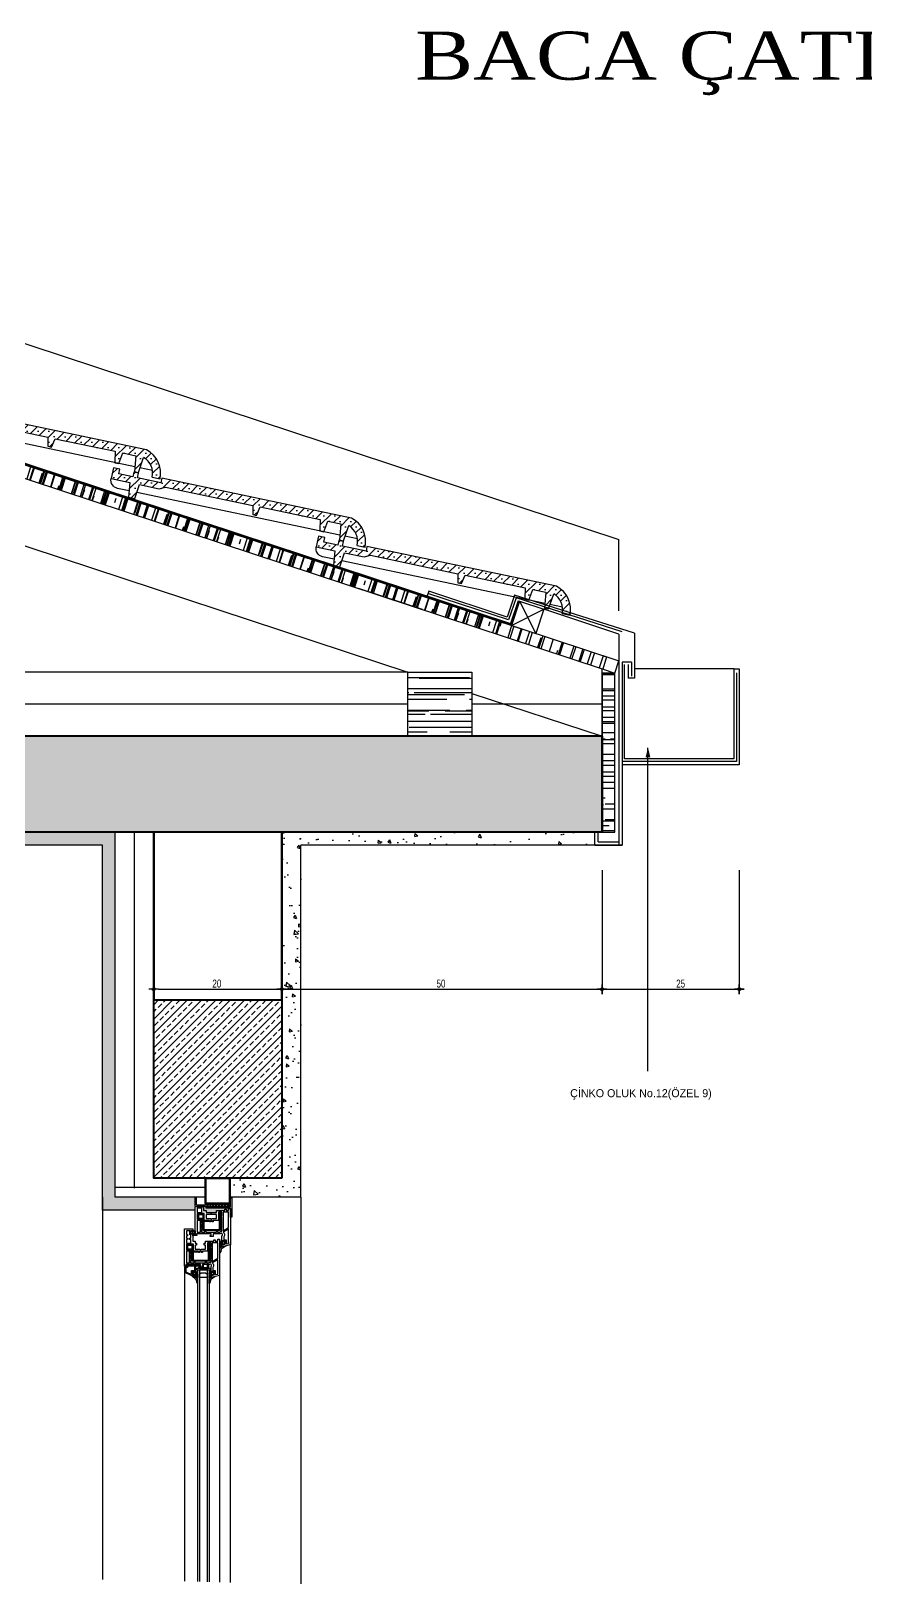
# Model space of a CAD drawing. Extents: x 386248 to 427517, y 4539405 to 4542296.
# Drawn here: x 416336 to 416596.7, y 4541302.1 to 4541787.2 of the extents above; entities that cross this region are included whole.
import ezdxf

# ---------------------------------------------------------------- set-up
doc = ezdxf.new("R2010")
doc.units = 0
for name, color, linetype, lineweight in [('duvaar', 133, 'Continuous', 50), ('KAPI-CAM', 11, 'Continuous', 25), ('kolon', 1, 'Continuous', 40), ('YAZI', 7, 'Continuous', 25), ('ÖLÇÜ', 7, 'Continuous', 25)]:
    doc.layers.add(name, color=color, linetype=linetype, lineweight=lineweight)
doc.layers.add('Tarama', color=7, linetype='Continuous')
doc.layers.add('YAZI2', color=5, linetype='Continuous')
doc.styles.add('BASLIK', font='')
doc.styles.add('DIN', font='', dxfattribs={"width": 0.75})
doc.styles.add('TROMANT', font='')
doc.styles.get('BASLIK').set_extended_font_data('Times New Roman Tur')
doc.styles.get('DIN').set_extended_font_data('Comic Sans MS')
doc.styles.get('TROMANT').set_extended_font_data('Comic Sans MS')

# ---------------------------------------------------------------- blocks, each defined once
blk = doc.blocks.new('NOKTA')
for p, q in [((-1, 0), (1, 0)), ((0, -1), (0, 1))]:
    blk.add_line(p, q)
blk.add_circle((0, 0), 0.3)

msp = doc.modelspace()

# ---------------------------------------------------------------- hatches: boundary and pattern name
at = {"layer": 'Tarama', "ltscale": 0.03}
h = msp.add_hatch(dxfattribs=at)
h.set_pattern_fill('SACNCR', color=256, angle=359.781, style=0)
h.set_pattern_definition([(44.8050894, (372685.856, 4510584.4472), (-1.67806029, 1.68951627), []), (44.8050894, (372687.5399, 4510584.4415), (-1.67806029, 1.68951627), [0, -2.38125])])
h.paths.add_polyline_path([(416312.888, 4541668.834), (416312.578, 4541667.366), (416305.239, 4541668.911), (416305.549, 4541670.379), (416304.081, 4541670.688), (416303.772, 4541669.22), (416299.368, 4541670.148), (416299.677, 4541671.616), (416297.72, 4541672.028), (416297.02, 4541668.701), (416302.891, 4541667.464), (416302.432, 4541662.86), (416304.389, 4541662.448), (416305.826, 4541666.846), (416312.04, 4541665.537), (416314.016, 4541666.041), (416341.239, 4541660.308), (416341.249, 4541657.445), (416342.424, 4541657.197), (416343.588, 4541659.814), (416362.278, 4541655.878), (416362.144, 4541652.329), (416363.416, 4541652.061), (416364.724, 4541655.362), (416368.746, 4541654.515), (416368.362, 4541649.538), (416369.537, 4541649.291), (416371.193, 4541654, -0.317877), (416373.865, 4541647.817), (416376.312, 4541647.302, 0.3333333), (416372.089, 4541656.366)])
h = msp.add_hatch(dxfattribs=at)
h.set_pattern_fill('AR-RROOF', color=256, scale=0.2, angle=252, style=0)
h.set_pattern_definition([(252, (404389.5533, 4537959.6577), (1.3777932, -12.198814), [76.2, -10.16, 25.4, -5.08]), (252, (404389.881, 4537952.447), (7.9955246, 2.7435247), [15.24, -1.6764, 30.48, -3.81]), (252, (404392.875, 4537955.9076), (-4.925977, -26.1748792), [40.64, -7.112, 20.32, -5.08])])
h.paths.add_polyline_path([(416337.918, 4541650.351), (416337.914, 4541650.338), (416333.265, 4541651.887), (416326.598, 4541654.087), (416325.344, 4541650.288), (416358.583, 4541639.319), (416362.583, 4541637.999), (416363.836, 4541641.798)])
h.paths.add_polyline_path([(416323.582, 4541655.082), (416287.663, 4541666.935), (416286.409, 4541663.137), (416302.522, 4541657.819), (416323.582, 4541650.87)])
h = msp.add_hatch(dxfattribs=at)
h.set_pattern_fill('AR-RROOF', color=256, scale=0.2, angle=252, style=0)
h.set_pattern_definition([(252, (404428.488, 4537946.809), (1.3777932, -12.198814), [76.2, -10.16, 25.4, -5.08]), (252, (404428.816, 4537939.5986), (7.9955246, 2.7435247), [15.24, -1.6764, 30.48, -3.81]), (252, (404431.81, 4537943.059), (-4.925977, -26.1748792), [40.64, -7.112, 20.32, -5.08])])
h.paths.add_polyline_path([(416376.853, 4541637.502), (416376.849, 4541637.489), (416372.199, 4541639.038), (416365.532, 4541641.238), (416364.279, 4541637.44), (416397.518, 4541626.471), (416401.518, 4541625.151), (416402.771, 4541628.949)])
h.paths.add_polyline_path([(416362.517, 4541642.233), (416326.598, 4541654.087), (416325.344, 4541650.288), (416341.457, 4541644.971), (416362.517, 4541638.021)])
h = msp.add_hatch(dxfattribs=at)
h.set_pattern_fill('SACNCR', color=256, angle=359.781, style=0)
h.set_pattern_definition([(44.8050894, (372749.8792, 4510563.1224), (-1.67806029, 1.68951627), []), (44.8050894, (372751.563, 4510563.1167), (-1.67806029, 1.68951627), [0, -2.38125])])
h.paths.add_polyline_path([(416376.911, 4541647.509), (416376.602, 4541646.041), (416369.262, 4541647.586), (416369.572, 4541649.054), (416368.104, 4541649.363), (416367.795, 4541647.896), (416363.391, 4541648.823), (416363.7, 4541650.291), (416361.743, 4541650.703), (416361.043, 4541647.376), (416366.914, 4541646.139), (416366.455, 4541641.535), (416368.412, 4541641.123), (416369.849, 4541645.521), (416376.063, 4541644.213), (416378.039, 4541644.716), (416405.262, 4541638.983), (416405.272, 4541636.12), (416406.447, 4541635.872), (416407.611, 4541638.489), (416426.301, 4541634.553), (416426.167, 4541631.004), (416427.439, 4541630.736), (416428.747, 4541634.038), (416432.769, 4541633.191), (416432.385, 4541628.214), (416433.56, 4541627.966), (416435.216, 4541632.675, -0.317877), (416437.888, 4541626.492), (416440.335, 4541625.977, 0.3333333), (416436.112, 4541635.041)])
h = msp.add_hatch(dxfattribs=at)
h.set_pattern_fill('AR-RROOF', color=256, scale=0.2, angle=252, style=0)
h.set_pattern_definition([(252, (404467.423, 4537933.9607), (1.3777932, -12.198814), [76.2, -10.16, 25.4, -5.08]), (252, (404467.751, 4537926.75), (7.9955246, 2.7435247), [15.24, -1.6764, 30.48, -3.81]), (252, (404470.7447, 4537930.2107), (-4.925977, -26.1748792), [40.64, -7.112, 20.32, -5.08])])
h.paths.add_polyline_path([(416415.788, 4541624.654), (416415.783, 4541624.641), (416411.134, 4541626.19), (416404.467, 4541628.39), (416403.214, 4541624.591), (416436.452, 4541613.622), (416440.452, 4541612.302), (416441.706, 4541616.101)])
h.paths.add_polyline_path([(416401.451, 4541629.385), (416365.532, 4541641.238), (416364.279, 4541637.44), (416380.392, 4541632.122), (416401.451, 4541625.173)])
h = msp.add_hatch(dxfattribs=at)
h.set_pattern_fill('SACNCR', color=256, angle=359.781, style=0)
h.set_pattern_definition([(44.8050894, (372813.9023, 4510541.7976), (-1.67806029, 1.68951627), []), (44.8050894, (372815.586, 4510541.792), (-1.67806029, 1.68951627), [0, -2.38125])])
h.paths.add_polyline_path([(416440.934, 4541626.184), (416440.625, 4541624.716), (416433.286, 4541626.262), (416433.595, 4541627.729), (416432.127, 4541628.039), (416431.818, 4541626.571), (416427.414, 4541627.498), (416427.723, 4541628.966), (416425.766, 4541629.378), (416425.066, 4541626.051), (416430.937, 4541624.815), (416430.478, 4541620.21), (416432.435, 4541619.798), (416433.873, 4541624.196), (416440.086, 4541622.888), (416442.062, 4541623.392), (416469.285, 4541617.659), (416469.296, 4541614.795), (416470.47, 4541614.548), (416471.634, 4541617.164), (416490.324, 4541613.228), (416490.19, 4541609.679), (416491.462, 4541609.412), (416492.77, 4541612.713), (416496.792, 4541611.866), (416496.409, 4541606.889), (416497.583, 4541606.641), (416499.239, 4541611.351, -0.317877), (416501.912, 4541605.167), (416504.358, 4541604.652, 0.3333333), (416500.135, 4541613.717)])
h = msp.add_hatch(dxfattribs=at)
h.set_pattern_fill('AR-RROOF', color=256, scale=0.2, angle=252, style=0)
h.set_pattern_definition([(252, (404506.3577, 4537921.112), (1.3777932, -12.198814), [76.2, -10.16, 25.4, -5.08]), (252, (404506.6855, 4537913.9016), (7.9955246, 2.7435247), [15.24, -1.6764, 30.48, -3.81]), (252, (404509.6794, 4537917.3622), (-4.925977, -26.1748792), [40.64, -7.112, 20.32, -5.08])])
h.paths.add_polyline_path([(416454.722, 4541611.806), (416454.718, 4541611.792), (416450.069, 4541613.341), (416443.402, 4541615.541), (416442.149, 4541611.743), (416475.387, 4541600.774), (416479.387, 4541599.454), (416480.641, 4541603.253)])
h.paths.add_polyline_path([(416440.386, 4541616.537), (416404.467, 4541628.39), (416403.214, 4541624.591), (416419.327, 4541619.274), (416440.386, 4541612.324)])
h = msp.add_hatch(dxfattribs=at)
h.set_pattern_fill('AR-RROOF', color=256, scale=0.2, angle=252, style=0)
h.set_pattern_definition([(252, (404545.2924, 4537908.264), (1.3777932, -12.198814), [76.2, -10.16, 25.4, -5.08]), (252, (404545.62, 4537901.053), (7.9955246, 2.7435247), [15.24, -1.6764, 30.48, -3.81]), (252, (404548.6142, 4537904.5137), (-4.925977, -26.1748792), [40.64, -7.112, 20.32, -5.08])])
h.paths.add_polyline_path([(416493.657, 4541598.957), (416493.653, 4541598.944), (416489.004, 4541600.493), (416482.337, 4541602.693), (416481.083, 4541598.894), (416514.322, 4541587.926), (416518.322, 4541586.606), (416519.575, 4541590.404)])
h.paths.add_polyline_path([(416479.321, 4541603.688), (416443.402, 4541615.541), (416442.149, 4541611.743), (416458.261, 4541606.426), (416479.321, 4541599.476)])
h = msp.add_hatch(dxfattribs=at)
h.set_pattern_fill('AR-RROOF', color=256, scale=0.2, style=0)
h.set_pattern_definition([(5e-10, (372893.131, 4510403.919), (11.176, 5.08), [76.2, -10.16, 25.4, -5.08]), (5e-10, (372899.8876, 4510406.459), (-5.08, 6.7564), [15.24, -1.6764, 30.48, -3.81]), (5e-10, (372895.6712, 4510408.2372), (26.416, 3.4036), [40.64, -7.112, 20.32, -5.08])])
h.paths.add_polyline_path([(416453.716, 4541566.865), (416473.716, 4541566.865), (416473.716, 4541586.865), (416453.716, 4541586.865)])
h = msp.add_hatch(dxfattribs=at)
h.set_pattern_fill('AR-RROOF', color=256, scale=0.2, style=0)
h.set_pattern_definition([(5e-10, (404545.2924, 4537908.264), (11.176, 5.08), [76.2, -10.16, 25.4, -5.08]), (5e-10, (404552.049, 4537910.804), (-5.08, 6.7564), [15.24, -1.6764, 30.48, -3.81]), (5e-10, (404547.8324, 4537912.5818), (26.416, 3.4036), [40.64, -7.112, 20.32, -5.08])])
h.paths.add_polyline_path([(416518.322, 4541586.606), (416514.322, 4541586.606), (416514.322, 4541566.865), (416514.322, 4541536.865), (416518.322, 4541536.865)])
at = {"layer": 'Tarama'}
h = msp.add_hatch(dxfattribs=at)
h.set_pattern_fill('ANSI33', color=256, scale=0.5, style=0)
h.set_pattern_definition([(45, (414414.8956, 4540810.9304), (-2.245064, 2.245064), []), (45, (414417.1407, 4540810.9304), (-2.245064, 2.245064), [1.5875, -0.79375])])
h.paths.add_polyline_path([(416414.322, 4541566.865), (416118.322, 4541566.865), (416118.322, 4541536.865), (416414.322, 4541536.865)])
h.paths.add_polyline_path([(416514.322, 4541566.865), (416414.322, 4541566.865), (416414.322, 4541536.865), (416514.322, 4541536.865)])
h = msp.add_hatch(dxfattribs=at)
h.set_pattern_fill('AR-CONC', color=256, scale=0.06, angle=270, style=0)
h.set_pattern_definition([(320, (414414.896, 4540810.93), (-0.956345, -10.93108), [1.143, -12.573]), (265, (414414.896, 4540810.93), (11.4634, 2.11457), [0.9144, -10.0584]), (10.451, (414414.816, 4540810.02), (10.507, -8.81655), [0.9714, -10.6854]), (316.1842, (414417.944, 4540810.93), (-2.52254, -16.26474), [1.7145, -18.8595]), (6.6356, (414417.733, 4540809.575), (14.84553, -14.24425), [1.4571, -16.0281]), (261.184, (414417.944, 4540810.93), (14.84551, -14.24428), [1.3716, -15.0876]), (291, (414417.182, 4540809.406), (-6.13593, -9.096893), [1.143, -12.573]), (236, (414417.182, 4540809.406), (11.05128, -3.70812), [0.9144, -10.0584]), (341.4514, (414416.67, 4540808.648), (4.91537, -12.80499), [0.9714, -10.6854]), (307.5, (414414.8956, 4540810.9304), (5.073302, -0.185316), [0, -9.93648, 0, -10.2108, 0, -10.0965]), (277.5, (414414.8956, 4540810.9304), (6.010834, -4.00918), [0, -5.82168, 0, -9.70788, 0, -3.8481]), (237.5, (414414.8956, 4540814.329), (-0.343725, -8.135436), [0, -3.81, 0, -11.8872, 0, -15.7734]), (227.5, (414414.8956, 4540815.853), (1.52559, -8.88775), [0, -4.953, 0, -7.89432, 0, -11.2014])])
h.paths.add_polyline_path([(416362.322, 4541536.865), (416118.322, 4541536.865), (416118.322, 4541532.865), (416358.322, 4541532.865), (416358.322, 4541418.865), (416387.322, 4541418.865), (416387.322, 4541419.865), (416387.922, 4541419.865), (416388.622, 4541419.865), (416389.322, 4541419.865), (416389.922, 4541419.865), (416389.922, 4541418.765), (416390.722, 4541418.765), (416390.722, 4541418.085), (416392.322, 4541418.085), (416393.922, 4541418.085), (416393.922, 4541418.765), (416396.522, 4541418.765), (416396.522, 4541419.165), (416396.922, 4541419.165), (416396.922, 4541418.765), (416397.722, 4541418.765), (416397.722, 4541419.465), (416390.722, 4541419.465), (416390.722, 4541419.865), (416398.322, 4541419.865), (416398.322, 4541420.865), (416398.022, 4541420.865), (416398.022, 4541420.065), (416387.322, 4541420.065), (416387.322, 4541422.865), (416362.322, 4541422.865)])
h = msp.add_hatch(dxfattribs=at)
h.set_pattern_fill('AR-CONC', color=256, scale=0.06, angle=270, style=0)
h.set_pattern_definition([(320, (412526.519, 4537875.635), (-0.956345, -10.93108), [1.143, -12.573]), (265, (412526.519, 4537875.635), (11.463399, 2.11457), [0.9144, -10.0584]), (10.451, (412526.44, 4537874.724), (10.507001, -8.81655), [0.9714, -10.6854]), (316.1842, (412529.567, 4537875.635), (-2.52254, -16.264742), [1.7145, -18.8595]), (6.6356, (412529.357, 4537874.28), (14.845533, -14.244254), [1.4571, -16.0281]), (261.184, (412529.567, 4537875.635), (14.845507, -14.244276), [1.3716, -15.0876]), (291, (412528.805, 4537874.111), (-6.135931, -9.096893), [1.143, -12.573]), (236, (412528.805, 4537874.111), (11.051278, -3.708122), [0.9144, -10.0584]), (341.4514, (412528.294, 4537873.353), (4.915371, -12.80499), [0.9714, -10.6854]), (307.5, (412526.5193, 4537875.635), (5.0733023, -0.1853162), [0, -9.93648, 0, -10.2108, 0, -10.0965]), (277.5, (412526.5193, 4537875.635), (6.0108345, -4.00918), [0, -5.82168, 0, -9.70788, 0, -3.8481]), (237.5, (412526.5193, 4537879.0334), (-0.3437246, -8.1354357), [0, -3.81, 0, -11.8872, 0, -15.7734]), (227.5, (412526.519, 4537880.5574), (1.525589, -8.887751), [0, -4.953, 0, -7.89432, 0, -11.2014])])
h.paths.add_polyline_path([(416420.322, 4541532.865), (416512.041, 4541532.865), (416512.041, 4541536.865), (416414.322, 4541536.865), (416414.322, 4541484.53), (416414.322, 4541428.865), (416398.322, 4541428.865), (416398.322, 4541422.865), (416420.322, 4541422.865)])
h = msp.add_hatch(dxfattribs=at)
h.set_pattern_fill('ANSI33', color=256, scale=0.5, style=0)
h.set_pattern_definition([(45, (414132.88, 4540840.042), (-2.245064, 2.245064), []), (45, (414135.1252, 4540840.042), (-2.245064, 2.245064), [1.5875, -0.79375])])
h.paths.add_polyline_path([(416414.322, 4541484.53), (416374.322, 4541484.53), (416374.322, 4541428.865), (416414.322, 4541428.865)])

# ---------------------------------------------------------------- linework, layer by layer
at = {"layer": 'duvaar'}
for p, q in [((416374.322, 4541484.53), (416374.322, 4541536.865)), ((416414.322, 4541484.53), (416414.322, 4541536.865))]:
    msp.add_line(p, q, dxfattribs=at)
at = {"layer": 'KAPI-CAM'}
for p, q in [((416118.322, 4541718.606), (416514.322, 4541587.926)), ((416173.716, 4541679.265), (416453.716, 4541586.865)), ((416372.089, 4541656.366), (416312.888, 4541668.834)), ((416368.475, 4541650.996), (416305.014, 4541664.36)), ((416314.016, 4541666.041), (416341.239, 4541660.308)), ((416341.239, 4541660.308), (416341.249, 4541657.445)), ((416342.424, 4541657.197), (416343.588, 4541659.814)), ((416343.588, 4541659.814), (416362.278, 4541655.878)), ((416341.249, 4541657.445), (416342.424, 4541657.197)), ((416362.278, 4541655.878), (416362.144, 4541652.329)), ((416363.416, 4541652.061), (416364.724, 4541655.362)), ((416364.724, 4541655.362), (416368.746, 4541654.515)), ((416368.746, 4541654.515), (416368.362, 4541649.538)), ((416369.537, 4541649.291), (416371.193, 4541654)), ((416361.743, 4541650.703), (416361.043, 4541647.376)), ((416363.7, 4541650.291), (416361.743, 4541650.703)), ((416362.144, 4541652.329), (416363.416, 4541652.061)), ((416363.391, 4541648.823), (416363.7, 4541650.291)), ((416367.795, 4541647.896), (416363.391, 4541648.823)), ((416368.104, 4541649.363), (416367.795, 4541647.896)), ((416369.572, 4541649.054), (416368.104, 4541649.363)), ((416368.362, 4541649.538), (416369.537, 4541649.291)), ((416369.262, 4541647.586), (416369.572, 4541649.054)), ((416373.931, 4541649.847), (416370.021, 4541650.67)), ((416361.043, 4541647.376), (416366.914, 4541646.139)), ((416366.914, 4541646.139), (416366.455, 4541641.535)), ((416368.412, 4541641.123), (416369.849, 4541645.521)), ((416376.602, 4541646.041), (416369.262, 4541647.586)), ((416369.849, 4541645.521), (416376.063, 4541644.213)), ((416373.865, 4541647.817), (416376.312, 4541647.302)), ((416376.063, 4541644.213), (416378.039, 4541644.716)), ((416376.911, 4541647.509), (416376.602, 4541646.041)), ((416436.112, 4541635.041), (416376.911, 4541647.509)), ((416378.039, 4541644.716), (416405.262, 4541638.983)), ((416366.455, 4541641.535), (416368.412, 4541641.123)), ((416432.498, 4541629.671), (416369.037, 4541643.035)), ((416405.262, 4541638.983), (416405.272, 4541636.12)), ((416405.272, 4541636.12), (416406.447, 4541635.872)), ((416406.447, 4541635.872), (416407.611, 4541638.489)), ((416407.611, 4541638.489), (416426.301, 4541634.553)), ((416426.301, 4541634.553), (416426.167, 4541631.004)), ((416427.439, 4541630.736), (416428.747, 4541634.038)), ((416428.747, 4541634.038), (416432.769, 4541633.191)), ((416425.766, 4541629.378), (416425.066, 4541626.051)), ((416427.723, 4541628.966), (416425.766, 4541629.378)), ((416426.167, 4541631.004), (416427.439, 4541630.736)), ((416427.414, 4541627.498), (416427.723, 4541628.966)), ((416432.769, 4541633.191), (416432.385, 4541628.214)), ((416433.56, 4541627.966), (416435.216, 4541632.675)), ((416437.955, 4541628.522), (416434.045, 4541629.345)), ((416425.066, 4541626.051), (416430.937, 4541624.815)), ((416431.818, 4541626.571), (416427.414, 4541627.498)), ((416430.937, 4541624.815), (416430.478, 4541620.21)), ((416432.127, 4541628.039), (416431.818, 4541626.571)), ((416433.595, 4541627.729), (416432.127, 4541628.039)), ((416432.385, 4541628.214), (416433.56, 4541627.966)), ((416432.435, 4541619.798), (416433.873, 4541624.196)), ((416433.286, 4541626.262), (416433.595, 4541627.729)), ((416440.625, 4541624.716), (416433.286, 4541626.262)), ((416433.873, 4541624.196), (416440.086, 4541622.888)), ((416437.888, 4541626.492), (416440.335, 4541625.977)), ((416440.934, 4541626.184), (416440.625, 4541624.716)), ((416500.135, 4541613.717), (416440.934, 4541626.184)), ((416430.478, 4541620.21), (416432.435, 4541619.798)), ((416496.521, 4541608.346), (416433.06, 4541621.71)), ((416440.086, 4541622.888), (416442.062, 4541623.392)), ((416442.062, 4541623.392), (416469.285, 4541617.659)), ((416469.285, 4541617.659), (416469.296, 4541614.795)), ((416469.296, 4541614.795), (416470.47, 4541614.548)), ((416470.47, 4541614.548), (416471.634, 4541617.164)), ((416471.634, 4541617.164), (416490.324, 4541613.228)), ((416458.261, 4541606.426), (416438.261, 4541613.026)), ((416490.324, 4541613.228), (416490.19, 4541609.679)), ((416490.19, 4541609.679), (416491.462, 4541609.412)), ((416491.462, 4541609.412), (416492.77, 4541612.713)), ((416492.77, 4541612.713), (416496.792, 4541611.866)), ((416496.792, 4541611.866), (416496.409, 4541606.889)), ((416497.583, 4541606.641), (416499.239, 4541611.351)), ((416488.591, 4541609.062), (416486.063, 4541601.472)), ((416486.063, 4541601.472), (416496.181, 4541606.534)), ((416488.591, 4541609.062), (416496.181, 4541606.534)), ((416488.591, 4541609.062), (416493.653, 4541598.944)), ((416496.181, 4541606.534), (416493.653, 4541598.944)), ((416496.409, 4541606.889), (416497.583, 4541606.641)), ((416501.978, 4541607.197), (416498.068, 4541608.02)), ((416501.912, 4541605.167), (416504.358, 4541604.652)), ((416486.063, 4541601.472), (416493.653, 4541598.944)), ((416514.322, 4541566.865), (416514.322, 4541587.926)), ((416473.716, 4541580.265), (416514.322, 4541566.865)), ((416388.022, 4541400.065), (416388.022, 4541302.791)), ((416388.622, 4541400.065), (416388.622, 4541302.778)), ((416391.022, 4541400.065), (416391.022, 4541302.724)), ((416391.622, 4541400.065), (416391.622, 4541302.71))]:
    msp.add_line(p, q, dxfattribs=at)
for points in [[(416366.655, 4541643.537), (416363.051, 4541644.296, -0.4142136), (416361.043, 4541647.376)], [(416430.678, 4541622.212), (416427.074, 4541622.971, -0.4142136), (416425.066, 4541626.051)]]:
    msp.add_lwpolyline(points, format="xyb", dxfattribs=at)
for points in [[(416453.716, 4541566.865), (416453.716, 4541586.865), (416473.716, 4541586.865), (416473.716, 4541566.865)], [(416398.322, 4541420.865), (416398.322, 4541428.865), (416390.322, 4541428.865), (416390.322, 4541420.865)], [(416398.022, 4541421.165), (416398.022, 4541428.565), (416390.622, 4541428.565), (416390.622, 4541421.165)]]:
    msp.add_lwpolyline(points, close=True, dxfattribs=at)
for centre, radius, end in [((416368.157, 4541649.019), 5.833, 58.64485), ((416368.157, 4541649.019), 8.333, 61.8476), ((416432.18, 4541627.694), 8.333, 61.8476), ((416432.18, 4541627.694), 5.833, 58.64485), ((416496.203, 4541606.369), 5.833, 58.64485), ((416496.203, 4541606.369), 8.333, 61.8476)]:
    msp.add_arc(centre, radius, 348.1078, end, dxfattribs=at)
at = {"layer": 'kolon'}
for p, q in [((416514.322, 4541566.865), (416118.322, 4541566.865)), ((416514.322, 4541536.865), (416514.322, 4541566.865)), ((416514.322, 4541566.865), (416514.322, 4541536.865)), ((416514.322, 4541536.865), (416118.322, 4541536.865))]:
    msp.add_line(p, q, dxfattribs=at)
msp.add_lwpolyline([(416414.322, 4541428.865), (416374.322, 4541428.865), (416374.322, 4541484.53), (416414.322, 4541484.53)], close=True, dxfattribs=at)
at = {"layer": 'Tarama'}
for p, q in [((416118.322, 4541760.727), (416519.575, 4541628.314)), ((416118.322, 4541723.344), (416485.743, 4541602.095)), ((416118.322, 4541722.818), (416519.575, 4541590.404)), ((416364.583, 4541641.552), (416363.329, 4541637.753)), ((416365.532, 4541641.238), (416364.279, 4541637.44)), ((416403.518, 4541628.703), (416402.264, 4541624.905)), ((416404.467, 4541628.39), (416403.214, 4541624.591)), ((416519.575, 4541606.08), (416519.575, 4541628.314)), ((416442.452, 4541615.855), (416441.199, 4541612.056)), ((416443.402, 4541615.541), (416442.149, 4541611.743)), ((416460.196, 4541612.2), (416459.693, 4541610.692)), ((416485.164, 4541603.203), (416459.97, 4541611.516)), ((416484.707, 4541604.111), (416460.196, 4541612.2)), ((416486.989, 4541610.96), (416484.707, 4541604.111)), ((416487.481, 4541610.159), (416485.164, 4541603.203)), ((416524.432, 4541599.052), (416486.989, 4541610.96)), ((416520.575, 4541599.498), (416487.481, 4541610.159)), ((416488.117, 4541609.22), (416485.743, 4541602.095)), ((416488.117, 4541609.22), (416488.591, 4541609.062)), ((416519.575, 4541598.812), (416496.203, 4541606.598)), ((416481.387, 4541603.006), (416480.134, 4541599.208)), ((416482.337, 4541602.693), (416481.083, 4541598.894)), ((416519.575, 4541598.812), (416519.575, 4541532.865)), ((416519.575, 4541598.812), (416519.575, 4541533.933)), ((416524.432, 4541599.052), (416524.432, 4541585.055)), ((416518.322, 4541586.606), (416519.575, 4541590.404)), ((416453.716, 4541586.865), (416118.322, 4541586.865)), ((416514.322, 4541587.926), (416518.322, 4541586.606)), ((416523.54, 4541590.055), (416520.575, 4541590.055)), ((416520.575, 4541590.055), (416520.575, 4541532.865)), ((416521.375, 4541559.795), (416521.375, 4541589.32)), ((416522.54, 4541589.255), (416522.54, 4541585.055)), ((416523.54, 4541590.055), (416523.54, 4541585.644)), ((416555.485, 4541587.927), (416524.432, 4541587.927)), ((416555.485, 4541587.927), (416557.193, 4541587.927)), ((416555.485, 4541587.927), (416555.485, 4541559.795)), ((416556.339, 4541586.659), (416556.339, 4541558.995)), ((416557.193, 4541587.927), (416557.193, 4541557.927)), ((416524.432, 4541585.055), (416522.54, 4541585.055)), ((416556.339, 4541558.995), (416520.575, 4541558.995)), ((416520.575, 4541557.927), (416520.575, 4541532.865)), ((416557.193, 4541557.927), (416520.575, 4541557.927)), ((416555.485, 4541559.795), (416521.375, 4541559.795)), ((416362.322, 4541422.865), (416362.322, 4541536.865)), ((416512.041, 4541532.865), (416512.041, 4541536.865)), ((416513.11, 4541533.933), (416513.11, 4541536.865)), ((416358.322, 4541532.865), (416118.322, 4541532.865)), ((416358.322, 4541418.865), (416358.322, 4541532.865)), ((416520.575, 4541532.865), (416420.322, 4541532.865)), ((416420.322, 4541422.865), (416420.322, 4541532.865)), ((416512.041, 4541532.865), (416520.575, 4541532.865)), ((416513.11, 4541533.933), (416519.575, 4541533.933)), ((416358.322, 4541422.865), (416358.322, 4541303.463)), ((416390.322, 4541422.865), (416362.322, 4541422.865)), ((416387.322, 4541420.065), (416387.322, 4541422.865)), ((416387.722, 4541420.465), (416387.722, 4541422.865)), ((416387.722, 4541420.465), (416390.522, 4541420.465)), ((416390.522, 4541420.465), (416390.522, 4541420.765)), ((416390.622, 4541420.865), (416390.722, 4541420.865)), ((416390.822, 4541420.465), (416390.822, 4541420.765)), ((416390.822, 4541420.465), (416391.422, 4541420.465)), ((416391.422, 4541420.465), (416391.422, 4541420.765)), ((416391.522, 4541420.865), (416391.622, 4541420.865)), ((416391.722, 4541420.465), (416391.722, 4541420.765)), ((416391.722, 4541420.465), (416392.322, 4541420.465)), ((416392.322, 4541420.465), (416392.322, 4541420.765)), ((416392.422, 4541420.865), (416392.522, 4541420.865)), ((416392.622, 4541420.465), (416392.622, 4541420.765)), ((416392.622, 4541420.465), (416393.222, 4541420.465)), ((416393.222, 4541420.465), (416393.222, 4541420.765)), ((416393.322, 4541420.865), (416393.422, 4541420.865)), ((416393.522, 4541420.465), (416393.522, 4541420.765)), ((416393.522, 4541420.465), (416394.122, 4541420.465)), ((416394.122, 4541420.465), (416394.122, 4541420.765)), ((416394.222, 4541420.865), (416394.322, 4541420.865)), ((416394.422, 4541420.465), (416394.422, 4541420.765)), ((416394.422, 4541420.465), (416395.022, 4541420.465)), ((416395.022, 4541420.465), (416395.022, 4541420.765)), ((416395.122, 4541420.865), (416395.222, 4541420.865)), ((416395.322, 4541420.465), (416395.322, 4541420.765)), ((416395.322, 4541420.465), (416395.922, 4541420.465)), ((416395.922, 4541420.465), (416395.922, 4541420.765)), ((416396.022, 4541420.865), (416396.122, 4541420.865)), ((416396.222, 4541420.465), (416396.222, 4541420.765)), ((416396.222, 4541420.465), (416396.822, 4541420.465)), ((416396.822, 4541420.465), (416396.822, 4541420.765)), ((416396.922, 4541420.865), (416397.022, 4541420.865)), ((416397.122, 4541420.465), (416397.122, 4541420.765)), ((416397.122, 4541420.465), (416397.722, 4541420.465)), ((416397.722, 4541420.465), (416397.722, 4541420.765)), ((416397.822, 4541420.865), (416397.922, 4541420.865)), ((416398.022, 4541420.065), (416398.022, 4541420.765)), ((416420.322, 4541422.865), (416398.322, 4541422.865)), ((416420.322, 4541422.865), (416420.322, 4541302.061)), ((416387.322, 4541418.865), (416358.322, 4541418.865)), ((416387.322, 4541420.065), (416398.022, 4541420.065)), ((416387.922, 4541419.865), (416387.322, 4541419.865)), ((416389.322, 4541419.865), (416389.922, 4541419.865)), ((416398.322, 4541302.559), (416398.322, 4541408.965)), ((416384.022, 4541302.882), (416384.022, 4541400.365)), ((416387.922, 4541400.065), (416391.922, 4541400.665)), ((416387.922, 4541400.665), (416391.922, 4541400.065)), ((416394.922, 4541399.385), (416394.922, 4541302.635))]:
    msp.add_line(p, q, dxfattribs=at)
at = {"layer": 'Tarama', "ltscale": 0.5}
for p, q in [((416453.716, 4541576.865), (416118.322, 4541576.865)), ((416514.322, 4541576.865), (416473.716, 4541576.865))]:
    msp.add_line(p, q, dxfattribs=at)
at = {"layer": 'Tarama', "ltscale": 0.3}
msp.add_line((416368.323, 4541425.743), (416368.323, 4541536.865), dxfattribs=at)
at = {"layer": 'Tarama', "ltscale": 0.03}
msp.add_line((416390.322, 4541425.865), (416362.322, 4541425.865), dxfattribs=at)
at = {"layer": 'Tarama', "ltscale": 50, "const_width": 0.5}
for points in [[(416118.322, 4541723.081), (416485.665, 4541601.858)], [(416488.335, 4541609.147), (416485.825, 4541601.542)]]:
    msp.add_lwpolyline(points, dxfattribs=at)
at = {"layer": 'Tarama'}
for points in [[(416514.322, 4541536.865), (416514.322, 4541536.865), (416518.322, 4541536.865), (416518.322, 4541586.606), (416514.322, 4541586.606), (416514.322, 4541536.865)], [(416514.322, 4541536.865), (416514.322, 4541536.865), (416518.322, 4541536.865), (416518.322, 4541586.606), (416514.322, 4541586.606), (416514.322, 4541536.865)], [(416514.322, 4541536.865), (416514.322, 4541536.865), (416518.322, 4541536.865), (416518.322, 4541586.606), (416514.322, 4541586.606), (416514.322, 4541536.865)], [(416387.922, 4541419.865), (416388.622, 4541419.865), (416388.622, 4541419.465), (416387.922, 4541419.465), (416387.922, 4541418.085), (416389.322, 4541418.085), (416389.322, 4541419.465), (416388.622, 4541419.465), (416388.622, 4541419.865), (416389.322, 4541419.865)]]:
    msp.add_lwpolyline(points, dxfattribs=at)
for points in [[(416398.722, 4541416.665), (416398.322, 4541416.665), (416398.322, 4541419.465), (416390.722, 4541419.465), (416390.722, 4541419.865), (416398.322, 4541419.865), (416398.322, 4541422.665), (416398.722, 4541422.665), (416398.722, 4541416.665)], [(416390.122, 4541417.785), (416387.922, 4541417.785), (416387.922, 4541415.885), (416390.122, 4541415.885)], [(416388.922, 4541415.585), (416387.922, 4541415.585), (416387.922, 4541411.985), (416388.922, 4541411.985)], [(416390.022, 4541415.985), (416388.022, 4541415.985), (416388.022, 4541417.685), (416390.022, 4541417.685)], [(416389.722, 4541417.385), (416388.322, 4541417.385), (416388.322, 4541416.285), (416389.722, 4541416.285)], [(416395.122, 4541412.435), (416389.722, 4541412.435), (416389.722, 4541415.535), (416391.522, 4541415.535), (416391.522, 4541415.235), (416390.022, 4541415.235), (416390.022, 4541412.735), (416394.822, 4541412.735), (416394.822, 4541418.035), (416395.122, 4541418.035)], [(416396.022, 4541412.402), (416397.722, 4541413.384), (416397.722, 4541418.165), (416396.022, 4541418.165)], [(416385.922, 4541408.505), (416385.922, 4541409.705), (416385.522, 4541409.705), (416385.522, 4541410.105), (416385.922, 4541410.105), (416385.922, 4541411.085), (416385.622, 4541411.085), (416385.622, 4541412.385), (416384.522, 4541412.385), (416384.522, 4541411.185), (416384.922, 4541411.185), (416384.922, 4541410.785), (416384.522, 4541410.785), (416384.522, 4541410.105), (416384.922, 4541410.105), (416384.922, 4541409.705), (416384.522, 4541409.705), (416384.522, 4541408.505)], [(416386.722, 4541408.205), (416384.522, 4541408.205), (416384.522, 4541406.305), (416386.722, 4541406.305)], [(416385.522, 4541406.005), (416384.522, 4541406.005), (416384.522, 4541402.405), (416385.522, 4541402.405)], [(416386.622, 4541406.405), (416384.622, 4541406.405), (416384.622, 4541408.105), (416386.622, 4541408.105)], [(416386.322, 4541407.805), (416384.922, 4541407.805), (416384.922, 4541406.705), (416386.322, 4541406.705)], [(416391.722, 4541402.855), (416386.322, 4541402.855), (416386.322, 4541405.955), (416388.122, 4541405.955), (416388.122, 4541405.655), (416386.622, 4541405.655), (416386.622, 4541403.155), (416391.422, 4541403.155), (416391.422, 4541408.455), (416391.722, 4541408.455)], [(416392.622, 4541402.822), (416394.322, 4541403.804), (416394.322, 4541408.585), (416392.622, 4541408.585)], [(416395.422, 4541406.645), (416395.322, 4541405.945), (416395.022, 4541405.445), (416395.022, 4541406.845), (416395.422, 4541407.245), (416395.422, 4541409.265), (416395.622, 4541409.265), (416395.622, 4541408.865), (416395.622, 4541408.765), (416395.922, 4541408.765), (416395.922, 4541409.165), (416396.022, 4541409.165), (416396.422, 4541408.765), (416396.422, 4541408.546), (416396.022, 4541408.146), (416395.922, 4541408.146), (416395.922, 4541408.365), (416395.622, 4541408.365), (416395.622, 4541407.365), (416396.922, 4541407.654)], [(416387.422, 4541399.285), (416387.122, 4541399.285), (416387.122, 4541399.685), (416386.422, 4541399.685), (416386.422, 4541398.58), (416387.122, 4541398.255), (416387.122, 4541398.685), (416387.422, 4541398.685), (416387.422, 4541397.785), (416384.022, 4541399.365), (416384.022, 4541401.165), (416384.544, 4541401.165), (416384.444, 4541401.665), (416388.822, 4541401.665), (416388.822, 4541401.365), (416387.422, 4541401.365)], [(416387.122, 4541401.365), (416384.844, 4541401.365), (416384.844, 4541400.865), (416384.322, 4541400.865), (416384.322, 4541399.556), (416386.122, 4541398.72), (416386.122, 4541399.985), (416387.122, 4541399.985)], [(416391.422, 4541400.665), (416388.422, 4541400.665), (416388.422, 4541400.965), (416389.522, 4541400.965), (416389.522, 4541401.765), (416389.822, 4541401.765), (416389.822, 4541400.965), (416391.122, 4541400.965), (416391.122, 4541401.765), (416391.422, 4541401.765)], [(416387.422, 4541397.785), (416386.122, 4541398.389), (416387.622, 4541397.065), (416387.722, 4541396.365), (416388.022, 4541395.865), (416388.022, 4541397.265), (416387.622, 4541397.665), (416387.622, 4541398.265), (416387.822, 4541398.065), (416387.822, 4541397.748), (416388.022, 4541397.548), (416388.022, 4541398.465), (416387.622, 4541398.865), (416387.622, 4541399.465), (416387.822, 4541399.265), (416387.822, 4541398.948), (416388.022, 4541398.748), (416388.022, 4541399.285), (416387.622, 4541399.685), (416387.422, 4541399.685), (416387.422, 4541399.285), (416387.422, 4541399.185), (416387.122, 4541399.185), (416387.122, 4541399.585), (416387.022, 4541399.585), (416386.622, 4541399.185), (416386.622, 4541398.966), (416387.022, 4541398.566), (416387.122, 4541398.566), (416387.122, 4541398.785), (416387.422, 4541398.785)], [(416391.922, 4541400.065), (416387.922, 4541400.065), (416387.922, 4541400.665), (416391.922, 4541400.665)], [(416391.022, 4541397.785), (416388.622, 4541397.785), (416388.622, 4541398.785), (416389.122, 4541399.285), (416390.522, 4541399.285), (416391.022, 4541398.785)], [(416392.222, 4541397.785), (416393.522, 4541398.074), (416392.022, 4541397.065), (416391.922, 4541396.365), (416391.622, 4541395.865), (416391.622, 4541397.265), (416392.022, 4541397.665), (416392.022, 4541398.265), (416391.822, 4541398.065), (416391.822, 4541397.748), (416391.622, 4541397.548), (416391.622, 4541398.465), (416392.022, 4541398.865), (416392.022, 4541399.465), (416391.822, 4541399.265), (416391.822, 4541398.948), (416391.622, 4541398.748), (416391.622, 4541399.285), (416392.022, 4541399.685), (416392.222, 4541399.685), (416392.222, 4541399.285), (416392.222, 4541399.185), (416392.522, 4541399.185), (416392.522, 4541399.585), (416392.622, 4541399.585), (416393.022, 4541399.185), (416393.022, 4541398.966), (416392.622, 4541398.566), (416392.522, 4541398.566), (416392.522, 4541398.785), (416392.222, 4541398.785)]]:
    msp.add_lwpolyline(points, close=True, dxfattribs=at)
msp.add_lwpolyline([(416389.922, 4541419.865), (416389.922, 4541418.765), (416390.722, 4541418.765), (416390.722, 4541418.085), (416392.322, 4541418.085), (416392.322, 4541417.485), (416390.722, 4541417.485), (416390.722, 4541416.185), (416392.122, 4541416.185), (416392.122, 4541415.985), (416392.522, 4541415.985), (416392.522, 4541416.185), (416393.922, 4541416.185), (416393.922, 4541417.485), (416392.322, 4541417.485), (416392.322, 4541418.085), (416393.922, 4541418.085), (416393.922, 4541418.765), (416396.522, 4541418.765), (416396.522, 4541419.165), (416396.922, 4541419.165), (416396.922, 4541418.765), (416397.722, 4541418.765), (416397.722, 4541419.365), (416398.322, 4541419.365), (416398.322, 4541407.965), (416395.622, 4541407.365), (416395.622, 4541408.265), (416395.822, 4541408.265), (416395.822, 4541408.024), (416396.622, 4541408.202), (416396.622, 4541409.265), (416395.822, 4541409.265), (416395.822, 4541408.865), (416395.622, 4541408.865), (416395.622, 4541409.265), (416395.622, 4541410.798, 1.2253579), (416395.102, 4541411.385), (416392.922, 4541411.385), (416392.922, 4541410.585), (416391.922, 4541410.585), (416391.922, 4541410.885), (416392.322, 4541410.885), (416392.322, 4541411.385), (416387.722, 4541411.385), (416387.822, 4541410.885), (416387.322, 4541410.885), (416387.322, 4541419.865)], format="xyb", dxfattribs=at)
for points in [[(416394.522, 4541415.585), (416392.922, 4541415.585), (416392.922, 4541415.185), (416392.622, 4541415.185), (416392.622, 4541415.585), (416392.022, 4541415.585), (416392.022, 4541415.185), (416391.722, 4541415.185), (416391.722, 4541415.585), (416389.222, 4541415.585), (416389.222, 4541414.785), (416389.622, 4541414.785), (416389.622, 4541414.485), (416389.222, 4541414.485), (416389.222, 4541413.085), (416389.622, 4541413.085), (416389.622, 4541412.785), (416389.222, 4541412.785), (416389.222, 4541411.985), (416390.322, 4541411.985), (416390.322, 4541412.385), (416390.622, 4541412.385), (416390.622, 4541411.985), (416393.922, 4541411.985), (416393.922, 4541412.385), (416394.222, 4541412.385), (416394.222, 4541411.985), (416394.879, 4541411.985, -0.1961779), (416395.622, 4541412.124), (416395.622, 4541412.785), (416395.222, 4541412.785), (416395.222, 4541413.085), (416395.622, 4541413.085), (416395.622, 4541416.665), (416395.222, 4541416.665), (416395.222, 4541416.965), (416395.622, 4541416.965), (416395.622, 4541418.165), (416394.522, 4541418.165)], [(416394.922, 4541398.385), (416392.222, 4541397.785), (416392.222, 4541398.685), (416392.422, 4541398.685), (416392.422, 4541398.444), (416393.222, 4541398.622), (416393.222, 4541399.685), (416392.422, 4541399.685), (416392.422, 4541399.285), (416392.222, 4541399.285), (416392.222, 4541399.685), (416392.222, 4541401.218, 1.2253579), (416391.702, 4541401.805), (416389.522, 4541401.805), (416389.522, 4541401.005), (416388.522, 4541401.005), (416388.522, 4541401.305), (416388.922, 4541401.305), (416388.922, 4541401.805), (416384.322, 4541401.805), (416384.422, 4541401.305), (416383.922, 4541401.305), (416383.922, 4541412.985), (416386.522, 4541412.985), (416386.522, 4541412.185), (416386.322, 4541412.185), (416386.322, 4541412.385), (416385.822, 4541412.385), (416385.822, 4541411.385), (416386.322, 4541411.385), (416386.322, 4541411.585), (416386.522, 4541411.585), (416386.522, 4541410.785), (416386.522, 4541409.185), (416387.322, 4541409.185), (416387.322, 4541408.505), (416387.722, 4541408.505), (416387.722, 4541407.905), (416387.322, 4541407.905), (416387.322, 4541406.605), (416388.722, 4541406.605), (416388.722, 4541406.405), (416389.122, 4541406.405), (416389.122, 4541406.605), (416390.522, 4541406.605), (416390.522, 4541407.905), (416390.122, 4541407.905), (416390.122, 4541408.505), (416390.522, 4541408.505), (416390.522, 4541409.185), (416393.122, 4541409.185), (416393.122, 4541409.585), (416393.522, 4541409.585), (416393.522, 4541409.185), (416394.322, 4541409.185), (416394.322, 4541409.785), (416394.922, 4541409.785)], [(416386.822, 4541411.946), (416386.822, 4541410.785), (416386.522, 4541410.785), (416386.522, 4541411.585), (416386.522, 4541411.685), (416386.222, 4541411.685), (416386.222, 4541411.466), (416386.122, 4541411.466), (416385.922, 4541411.666), (416385.922, 4541412.103), (416386.122, 4541412.303), (416386.222, 4541412.303), (416386.222, 4541412.085), (416386.522, 4541412.085), (416386.522, 4541412.426), (416386.672, 4541412.426), (416386.672, 4541412.326), (416386.722, 4541412.326), (416386.722, 4541412.426), (416387.022, 4541412.426, -0.4142136), (416387.322, 4541412.126), (416387.322, 4541411.185, -0.4142136), (416387.022, 4541410.885), (416387.022, 4541412.126), (416387.002, 4541412.126, 0.4142136)], [(416396.025, 4541411.942, -0.4129781), (416396.222, 4541410.545), (416396.222, 4541409.565), (416396.922, 4541409.565), (416396.922, 4541408.268), (416397.722, 4541408.446), (416397.722, 4541412.922)], [(416391.122, 4541406.005), (416389.522, 4541406.005), (416389.522, 4541405.605), (416389.222, 4541405.605), (416389.222, 4541406.005), (416388.622, 4541406.005), (416388.622, 4541405.605), (416388.322, 4541405.605), (416388.322, 4541406.005), (416385.822, 4541406.005), (416385.822, 4541405.205), (416386.222, 4541405.205), (416386.222, 4541404.905), (416385.822, 4541404.905), (416385.822, 4541403.505), (416386.222, 4541403.505), (416386.222, 4541403.205), (416385.822, 4541403.205), (416385.822, 4541402.405), (416386.922, 4541402.405), (416386.922, 4541402.805), (416387.222, 4541402.805), (416387.222, 4541402.405), (416390.522, 4541402.405), (416390.522, 4541402.805), (416390.822, 4541402.805), (416390.822, 4541402.405), (416391.479, 4541402.405, -0.1961779), (416392.222, 4541402.544), (416392.222, 4541403.205), (416391.822, 4541403.205), (416391.822, 4541403.505), (416392.222, 4541403.505), (416392.222, 4541407.085), (416391.822, 4541407.085), (416391.822, 4541407.385), (416392.222, 4541407.385), (416392.222, 4541408.585), (416391.122, 4541408.585)], [(416392.625, 4541402.362, -0.4129781), (416392.822, 4541400.965), (416392.822, 4541399.985), (416393.522, 4541399.985), (416393.522, 4541398.688), (416394.322, 4541398.866), (416394.322, 4541403.342)]]:
    msp.add_lwpolyline(points, format="xyb", close=True, dxfattribs=at)
for centre, start, end in [((416390.622, 4541420.765), 90, 180), ((416390.722, 4541420.765), 0, 90), ((416391.522, 4541420.765), 90, 180), ((416391.622, 4541420.765), 0, 90), ((416392.422, 4541420.765), 90, 180), ((416392.522, 4541420.765), 0, 90), ((416393.322, 4541420.765), 90, 180), ((416393.422, 4541420.765), 0, 90), ((416394.222, 4541420.765), 90, 180), ((416394.322, 4541420.765), 0, 90), ((416395.122, 4541420.765), 90, 180), ((416395.222, 4541420.765), 0, 90), ((416396.022, 4541420.765), 90, 180), ((416396.122, 4541420.765), 0, 90), ((416396.922, 4541420.765), 90, 180), ((416397.022, 4541420.765), 0, 90), ((416397.822, 4541420.765), 90, 180), ((416397.922, 4541420.765), 0, 90)]:
    msp.add_arc(centre, 0.1, start, end, dxfattribs=at)
at = {"layer": 'YAZI'}
msp.add_line((416528.672, 4541462.218), (416528.672, 4541563.201), dxfattribs=at)
at = {"layer": 'YAZI', "ltscale": 0.03}
msp.add_lwpolyline([(416528.672, 4541563.353, 0, 1.5, 0), (416528.672, 4541560.27, 1.5, 1.5, 0)], format="xyseb", dxfattribs=at)
at = {"layer": 'ÖLÇÜ', "ltscale": 5}
for p, q in [((416514.322, 4541525.013), (416514.322, 4541487.326)), ((416514.322, 4541525.013), (416514.322, 4541487.326)), ((416557.193, 4541525.013), (416557.193, 4541487.326)), ((416557.193, 4541525.013), (416557.193, 4541487.326)), ((416374.322, 4541490.751), (416374.322, 4541487.326)), ((416414.322, 4541490.751), (416414.322, 4541487.326)), ((416414.322, 4541490.751), (416414.322, 4541487.326)), ((416375.822, 4541487.826), (416412.822, 4541487.826)), ((416415.822, 4541487.826), (416512.822, 4541487.826)), ((416515.822, 4541487.826), (416557.193, 4541487.826))]:
    msp.add_line(p, q, dxfattribs=at)

# ---------------------------------------------------------------- block references
at = {"layer": 'ÖLÇÜ', "ltscale": 5, "xscale": 1.5, "yscale": 1.5, "zscale": 1.5, "rotation": 179.999999999976}
for p in [(416374.322, 4541487.826), (416414.322, 4541487.826), (416514.322, 4541487.826), (416557.193, 4541487.826)]:
    msp.add_blockref('NOKTA', p, dxfattribs=at)
at = {"layer": 'ÖLÇÜ', "ltscale": 5, "xscale": 1.5, "yscale": 1.5, "zscale": 1.5}
for p in [(416414.322, 4541487.826), (416514.322, 4541487.826), (416557.193, 4541487.826)]:
    msp.add_blockref('NOKTA', p, dxfattribs=at)

# ---------------------------------------------------------------- texts
at = {"layer": 'YAZI', "style": 'TROMANT'}
msp.add_text('ÇİNKO OLUK No.12(ÖZEL 9)', height=2.5, dxfattribs=at).set_placement((416504.38, 4541454.119))
at = {"layer": 'YAZI2', "style": 'BASLIK', "width": 1.2}
msp.add_text('BACA ÇATI ÇIKIŞ DETAYI DETAYLARI', height=15, dxfattribs=at).set_placement((416455.937, 4541771.998))
at = {"layer": 'ÖLÇÜ', "ltscale": 5, "style": 'DIN', "width": 0.75}
for s, p in [('20', (416392.645, 4541488.359)), ('50', (416462.645, 4541488.359)), ('25', (416537.493, 4541488.359))]:
    msp.add_text(s, height=2.5, dxfattribs=at).set_placement(p)

doc.saveas('drawing.dxf')
